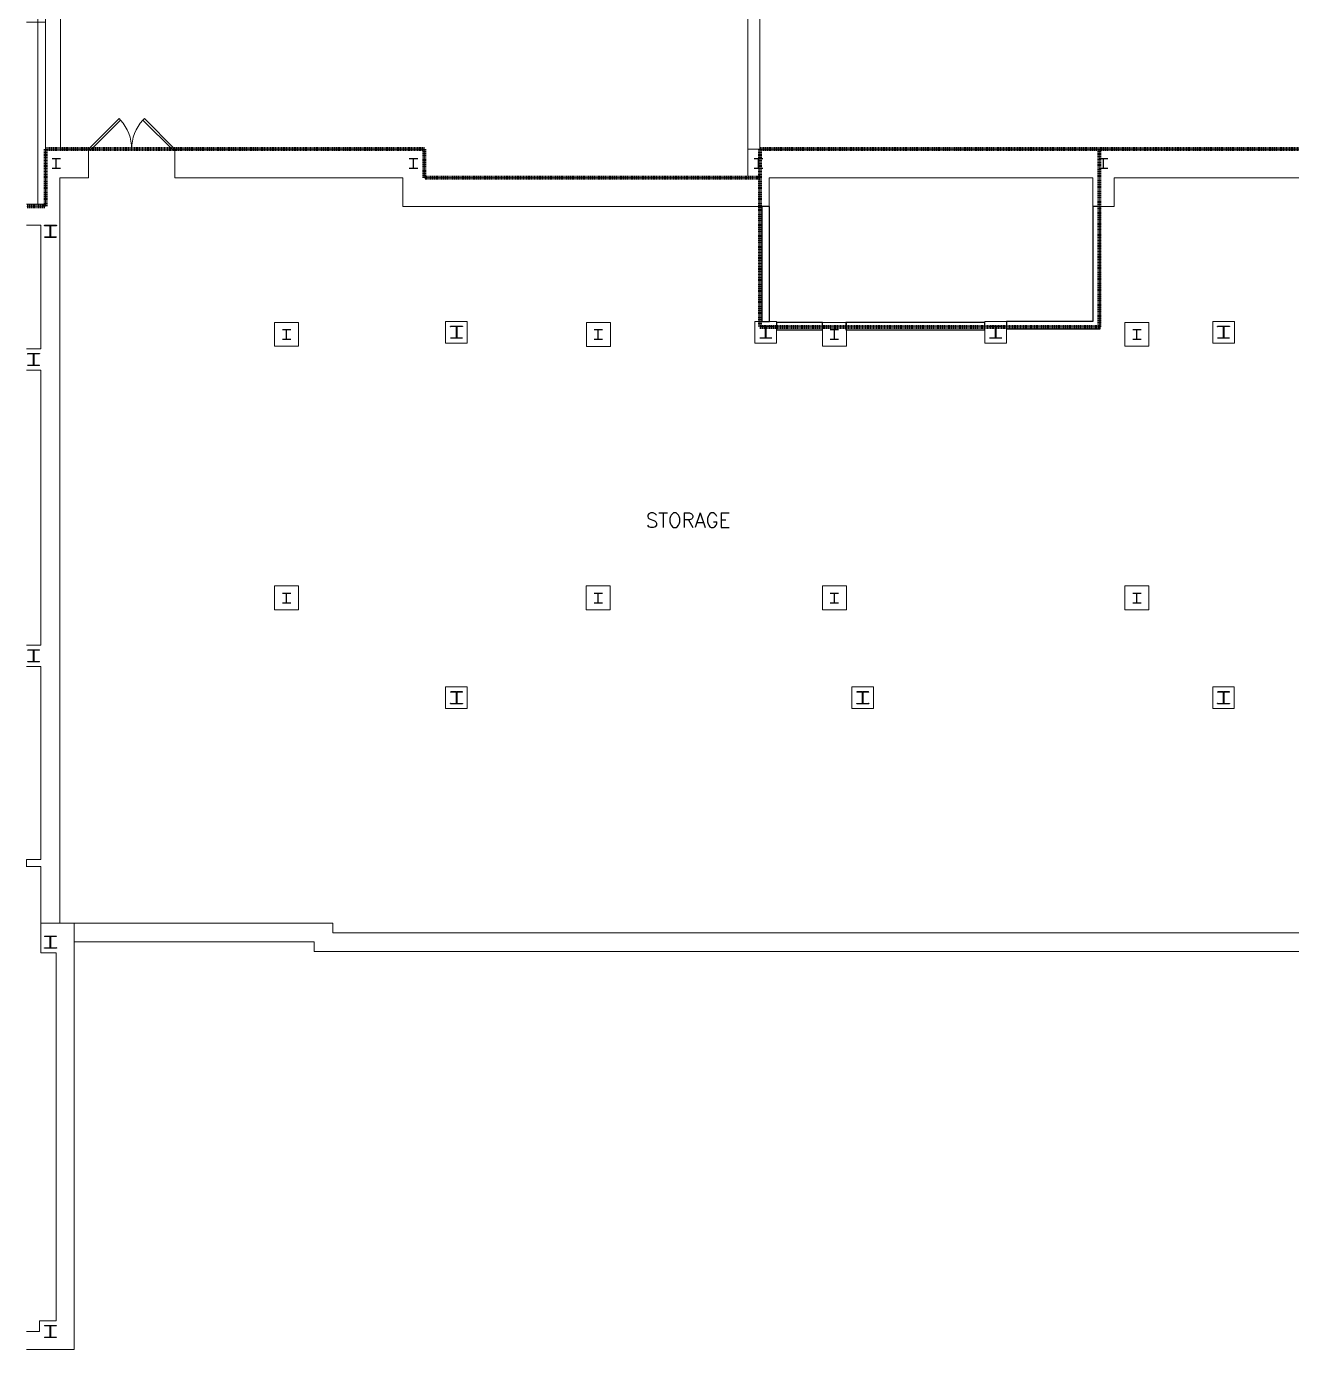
# Model space of a CAD drawing. Header units: inches. Extents: x 2067 to 6443, y 1591 to 4384.
# Drawn here: x 2152 to 3209, y 1684 to 2789 of the extents above; entities that cross this region are included whole.
import ezdxf

# ---------------------------------------------------------------- set-up
doc = ezdxf.new("R2010")
doc.units = ezdxf.units.IN
doc.header["$MEASUREMENT"] = 0
doc.linetypes.add('KA-FIRE 1 HOUR', pattern=[0.3125, 0.15625, -0.078125, 0, -0.078125])
doc.linetypes.add('KA-FIRE 2 HOUR', pattern=[0.390625, 0.15625, -0.078125, 0, -0.078125, 0, -0.078125])
doc.layers.add('A-DETL', color=90, linetype='Continuous', lineweight=9)
doc.layers.add('I-WALL', color=2, linetype='Continuous', lineweight=9)
doc.styles.add('Simplex_1', font='simplex_.ttf', dxfattribs={"height": 12})

# ---------------------------------------------------------------- blocks, each defined once
blk = doc.blocks.new('00 - SOCH SJC GROUND FLOOR PLAN_dwg _2_-1153512-GROUND FLOOR PLAN - FIRE PROTECTION')
at = {"color": 250, "lineweight": 18}
for p, q in [((2171.3, 2643.5), (2171.3, 3216.5)), ((2177.8, 2689.5), (2177.8, 3216.5)), ((2764, 2689.5), (2764, 2882.5)), ((2774, 2689.5), (2774, 2882.5)), ((2174, 2522.8), (2161.9, 2522.8)), ((2189.7, 2043.4), (2174, 2043.4)), ((2201.8, 2027.8), (2201.8, 2043.4))]:
    blk.add_line(p, q, dxfattribs=at)
at = {"color": 10, "lineweight": 25}
for p, q in [((2183.3, 2681.5), (2190.3, 2681.5)), ((2183.3, 2673.5), (2190.3, 2673.5)), ((2186.8, 2673.5), (2186.8, 2681.5)), ((2481.5, 2681.5), (2488.5, 2681.5)), ((2481.5, 2673.5), (2488.5, 2673.5)), ((2485, 2673.5), (2485, 2681.5)), ((2769.5, 2681.5), (2776.5, 2681.5)), ((2769.5, 2673.5), (2776.5, 2673.5)), ((2773, 2673.5), (2773, 2681.5)), ((3057.5, 2681.5), (3064.5, 2681.5)), ((3057.5, 2673.5), (3064.5, 2673.5)), ((3061, 2673.5), (3061, 2681.5)), ((2181.6, 2625.5), (2177, 2625.5)), ((2181.7, 2616.1), (2181.7, 2625.4)), ((2182, 2625.4), (2182, 2616.1)), ((2186.7, 2625.5), (2182.1, 2625.5)), ((2177, 2616), (2181.6, 2616)), ((2182.1, 2616), (2186.7, 2616)), ((2520.7, 2541.3), (2516.1, 2541.3)), ((2520.8, 2531.9), (2520.8, 2541.1)), ((2521.1, 2541.1), (2521.1, 2531.9)), ((2525.8, 2541.3), (2521.2, 2541.3)), ((2778.7, 2541.3), (2774.1, 2541.3)), ((2778.8, 2531.9), (2778.8, 2541.1)), ((2779.1, 2541.1), (2779.1, 2531.9)), ((2783.8, 2541.3), (2779.2, 2541.3)), ((2970.7, 2541.3), (2966.1, 2541.3)), ((2970.8, 2531.9), (2970.8, 2541.1)), ((2971.1, 2541.1), (2971.1, 2531.9)), ((2975.8, 2541.3), (2971.2, 2541.3)), ((3161, 2541.3), (3156.4, 2541.3)), ((3161.2, 2531.9), (3161.2, 2541.1)), ((3161.4, 2541.1), (3161.4, 2531.9)), ((3166.2, 2541.3), (3161.5, 2541.3)), ((2375.5, 2538.8), (2382.5, 2538.8)), ((2375.5, 2530.8), (2382.5, 2530.8)), ((2379, 2530.8), (2379, 2538.8)), ((2516.1, 2531.8), (2520.7, 2531.8)), ((2521.2, 2531.8), (2525.8, 2531.8)), ((2635.7, 2538.8), (2642.7, 2538.8)), ((2635.7, 2530.8), (2642.7, 2530.8)), ((2639.2, 2530.8), (2639.2, 2538.8)), ((2774.1, 2531.8), (2778.7, 2531.8)), ((2779.2, 2531.8), (2783.8, 2531.8)), ((2832.9, 2538.8), (2839.9, 2538.8)), ((2832.9, 2530.8), (2839.9, 2530.8)), ((2836.4, 2530.8), (2836.4, 2538.8)), ((2966.1, 2531.8), (2970.7, 2531.8)), ((2971.2, 2531.8), (2975.8, 2531.8)), ((3085.4, 2538.8), (3092.4, 2538.8)), ((3085.4, 2530.8), (3092.4, 2530.8)), ((3088.9, 2530.8), (3088.9, 2538.8)), ((3156.4, 2531.8), (3161, 2531.8)), ((3161.5, 2531.8), (3166.2, 2531.8)), ((2167.6, 2518.5), (2163, 2518.5)), ((2167.7, 2509.1), (2167.7, 2518.4)), ((2168, 2518.4), (2168, 2509.1)), ((2172.7, 2518.5), (2168.1, 2518.5)), ((2163, 2509), (2167.6, 2509)), ((2168.1, 2509), (2172.7, 2509)), ((2375.5, 2318.8), (2382.5, 2318.8)), ((2375.5, 2310.8), (2382.5, 2310.8)), ((2379, 2310.8), (2379, 2318.8)), ((2635.7, 2318.8), (2642.7, 2318.8)), ((2635.7, 2310.8), (2642.7, 2310.8)), ((2639.2, 2310.8), (2639.2, 2318.8)), ((2832.9, 2318.8), (2839.9, 2318.8)), ((2832.9, 2310.8), (2839.9, 2310.8)), ((2836.4, 2310.8), (2836.4, 2318.8)), ((3085.4, 2318.8), (3092.4, 2318.8)), ((3085.4, 2310.8), (3092.4, 2310.8)), ((3088.9, 2310.8), (3088.9, 2318.8)), ((2167.6, 2271.3), (2163, 2271.3)), ((2167.7, 2261.9), (2167.7, 2271.1)), ((2168, 2271.1), (2168, 2261.9)), ((2172.7, 2271.3), (2168.1, 2271.3)), ((2163, 2261.8), (2167.6, 2261.8)), ((2168.1, 2261.8), (2172.7, 2261.8)), ((2520.7, 2236.3), (2516.1, 2236.3)), ((2520.8, 2226.9), (2520.8, 2236.1)), ((2521.1, 2236.1), (2521.1, 2226.9)), ((2525.8, 2236.3), (2521.2, 2236.3)), ((2859.8, 2236.3), (2855.2, 2236.3)), ((2859.9, 2226.9), (2859.9, 2236.1)), ((2860.2, 2236.1), (2860.2, 2226.9)), ((2864.9, 2236.3), (2860.3, 2236.3)), ((3161, 2236.3), (3156.4, 2236.3)), ((3161.2, 2226.9), (3161.2, 2236.1)), ((3161.4, 2236.1), (3161.4, 2226.9)), ((3166.2, 2236.3), (3161.5, 2236.3)), ((2516.1, 2226.8), (2520.7, 2226.8)), ((2521.2, 2226.8), (2525.8, 2226.8)), ((2855.2, 2226.8), (2859.8, 2226.8)), ((2860.3, 2226.8), (2864.9, 2226.8)), ((3156.4, 2226.8), (3161, 2226.8)), ((3161.5, 2226.8), (3166.2, 2226.8)), ((2181.6, 2032.3), (2177, 2032.3)), ((2181.7, 2022.9), (2181.7, 2032.2)), ((2182, 2032.2), (2182, 2022.9)), ((2186.7, 2032.3), (2182.1, 2032.3)), ((2177, 2022.8), (2181.6, 2022.8)), ((2182.1, 2022.8), (2186.7, 2022.8)), ((2181.6, 1707.3), (2177, 1707.3)), ((2181.7, 1697.9), (2181.7, 1707.1)), ((2182, 1707.1), (2182, 1697.9)), ((2186.7, 1707.3), (2182.1, 1707.3)), ((2177, 1697.8), (2181.6, 1697.8)), ((2182.1, 1697.8), (2186.7, 1697.8))]:
    blk.add_line(p, q, dxfattribs=at)
at = {"color": 250, "lineweight": 18, "flags": 128}
for points in [[(2190.3, 3000.5), (2190.3, 2689.5), (2213.7, 2689.5), (2213.7, 2665.5)], [(2161.9, 2643.5), (2177.8, 2643.5), (2177.8, 2795.5), (2161.9, 2795.5)], [(3695.7, 2438), (3695.7, 2561), (3326.4, 2561), (3326.4, 2665.5), (3070, 2665.5), (3070, 2641.5), (3052, 2641.5), (3052, 2665.5), (2782, 2665.5), (2782, 2641.5), (2764, 2641.5), (2494, 2641.5), (2476, 2641.5), (2476, 2665.5), (2285.7, 2665.5), (2285.7, 2689.5), (2494, 2689.5), (2494, 2665.5), (2764, 2665.5), (2764, 2689.5), (3353.3, 2689.5), (3353.3, 2585), (3820.3, 2585)], [(3249.4, 2214.4), (3237.4, 2214.4), (3237.4, 2035.4), (2417.7, 2035.4), (2417.7, 2043.4), (2189.7, 2043.4), (2189.7, 2665.5), (2213.7, 2665.5)], [(2161.9, 2625.8), (2174, 2625.8), (2174, 2522.8)], [(2161.9, 2504.8), (2174, 2504.8), (2174, 2275.5), (2161.9, 2275.5)], [(2161.9, 2257.5), (2174, 2257.5), (2174, 2096.6), (2162, 2096.6), (2162, 2090.6), (2174, 2090.6), (2174, 2018.6), (2186.8, 2018.6), (2186.8, 1711.5), (2172.9, 1711.5), (2172.9, 1702.5), (2161.9, 1702.5)], [(2161.9, 1687.5), (2201.8, 1687.5), (2201.8, 2027.8), (2402, 2027.8), (2402, 2019.8), (3324.4, 2019.8), (3324.4, 1857.3), (3523.4, 1857.3), (3497.2, 1857.3)]]:
    blk.add_lwpolyline(points, dxfattribs=at)
at = {"lineweight": 13, "flags": 128}
for points in [[(2240.4, 2713.7), (2215, 2688.3), (2213.7, 2689.5), (2239.2, 2714.9)], [(2259, 2713.7), (2260.3, 2714.9), (2285.7, 2689.5), (2284.5, 2688.3)]]:
    blk.add_lwpolyline(points, close=True, dxfattribs=at)
at = {"color": 10, "lineweight": 25, "flags": 128}
for points in [[(2176.9, 2625.6), (2176.9, 2625.8), (2186.9, 2625.8), (2186.9, 2625.6)], [(2186.9, 2615.9), (2186.9, 2615.8), (2176.9, 2615.8), (2176.9, 2615.9)], [(2516, 2541.4), (2516, 2541.5), (2526, 2541.5), (2526, 2541.4)], [(2774, 2541.4), (2774, 2541.5), (2784, 2541.5), (2784, 2541.4)], [(2966, 2541.4), (2966, 2541.5), (2976, 2541.5), (2976, 2541.4)], [(3156.3, 2541.4), (3156.3, 2541.5), (3166.3, 2541.5), (3166.3, 2541.4)], [(2526, 2531.6), (2526, 2531.5), (2516, 2531.5), (2516, 2531.6)], [(2784, 2531.6), (2784, 2531.5), (2774, 2531.5), (2774, 2531.6)], [(2976, 2531.6), (2976, 2531.5), (2966, 2531.5), (2966, 2531.6)], [(3166.3, 2531.6), (3166.3, 2531.5), (3156.3, 2531.5), (3156.3, 2531.6)], [(2162.9, 2518.6), (2162.9, 2518.8), (2172.9, 2518.8), (2172.9, 2518.6)], [(2172.9, 2508.9), (2172.9, 2508.8), (2162.9, 2508.8), (2162.9, 2508.9)], [(2162.9, 2271.4), (2162.9, 2271.5), (2172.9, 2271.5), (2172.9, 2271.4)], [(2172.9, 2261.6), (2172.9, 2261.5), (2162.9, 2261.5), (2162.9, 2261.6)], [(2516, 2236.4), (2516, 2236.5), (2526, 2236.5), (2526, 2236.4)], [(2855, 2236.4), (2855, 2236.5), (2865, 2236.5), (2865, 2236.4)], [(3156.3, 2236.4), (3156.3, 2236.5), (3166.3, 2236.5), (3166.3, 2236.4)], [(2526, 2226.6), (2526, 2226.5), (2516, 2226.5), (2516, 2226.6)], [(2865, 2226.6), (2865, 2226.5), (2855, 2226.5), (2855, 2226.6)], [(3166.3, 2226.6), (3166.3, 2226.5), (3156.3, 2226.5), (3156.3, 2226.6)], [(2176.9, 2032.4), (2176.9, 2032.6), (2186.9, 2032.6), (2186.9, 2032.4)], [(2186.9, 2022.7), (2186.9, 2022.6), (2176.9, 2022.6), (2176.9, 2022.7)], [(2176.9, 1707.4), (2176.9, 1707.5), (2186.9, 1707.5), (2186.9, 1707.4)], [(2186.9, 1697.6), (2186.9, 1697.5), (2176.9, 1697.5), (2176.9, 1697.6)]]:
    blk.add_lwpolyline(points, dxfattribs=at)
at = {"color": 250, "lineweight": 18, "flags": 128}
for points in [[(2389, 2544.8), (2369, 2544.8), (2369, 2524.8), (2389, 2524.8)], [(2511.8, 2527.5), (2511.8, 2545.5), (2529.8, 2545.5), (2529.8, 2527.5)], [(2629.4, 2544.7), (2649.4, 2544.7), (2649.4, 2524.7), (2629.4, 2524.7)], [(2788, 2527.5), (2770, 2527.5), (2770, 2545.5), (2788, 2545.5)], [(2826.4, 2544.8), (2846.4, 2544.8), (2846.4, 2524.8), (2826.4, 2524.8)], [(2962, 2527.5), (2962, 2545.5), (2980, 2545.5), (2980, 2527.5)], [(3078.9, 2544.8), (3098.9, 2544.8), (3098.9, 2524.8), (3078.9, 2524.8)], [(3152.3, 2527.5), (3152.3, 2545.5), (3170.3, 2545.5), (3170.3, 2527.5)], [(2389, 2324.8), (2369, 2324.8), (2369, 2304.8), (2389, 2304.8)], [(2649.2, 2324.8), (2629.2, 2324.8), (2629.2, 2304.8), (2649.2, 2304.8)], [(2846.4, 2324.8), (2826.4, 2324.8), (2826.4, 2304.8), (2846.4, 2304.8)], [(3098.9, 2324.8), (3078.9, 2324.8), (3078.9, 2304.8), (3098.9, 2304.8)], [(2529.8, 2240.5), (2529.8, 2222.5), (2511.8, 2222.5), (2511.8, 2240.5)], [(2850.9, 2240.5), (2868.9, 2240.5), (2868.9, 2222.5), (2850.9, 2222.5)], [(3152.2, 2222.5), (3152.2, 2240.5), (3170.2, 2240.5), (3170.2, 2222.5)]]:
    blk.add_lwpolyline(points, close=True, dxfattribs=at)
at = {"lineweight": 13, "flags": 128}
blk.add_lwpolyline([(2161.9, 2090.7), (2162, 2090.6), (2161.9, 2090.4)], dxfattribs=at)
at = {"lineweight": 13}
for centre, start, end in [((2213.7, 2689.5), 0, 42.209), ((2285.7, 2689.5), 137.791, 180)]:
    blk.add_arc(centre, 36, start, end, dxfattribs=at)
at = {"color": 10, "lineweight": 25}
for centre, start, end in [((2177, 2625.6), 180, 270), ((2181.6, 2625.4), 360, 90), ((2182.1, 2625.4), 90, 180), ((2186.7, 2625.6), 270, 360), ((2177, 2615.9), 90, 180), ((2181.6, 2616.1), 270, 360), ((2182.1, 2616.1), 180, 270), ((2186.7, 2615.9), 360, 90), ((2516.1, 2541.4), 180, 270), ((2520.7, 2541.1), 360, 90), ((2521.2, 2541.1), 90, 180), ((2525.8, 2541.4), 270, 360), ((2774.1, 2541.4), 180, 270), ((2778.7, 2541.1), 360, 90), ((2779.2, 2541.1), 90, 180), ((2783.8, 2541.4), 270, 360), ((2966.1, 2541.4), 180, 270), ((2970.7, 2541.1), 360, 90), ((2971.2, 2541.1), 90, 180), ((2975.8, 2541.4), 270, 360), ((3156.4, 2541.4), 180, 270), ((3161, 2541.1), 360, 90), ((3161.5, 2541.1), 90, 180), ((3166.2, 2541.4), 270, 360), ((2516.1, 2531.6), 90, 180), ((2520.7, 2531.9), 270, 360), ((2521.2, 2531.9), 180, 270), ((2525.8, 2531.6), 360, 90), ((2774.1, 2531.6), 90, 180), ((2778.7, 2531.9), 270, 360), ((2779.2, 2531.9), 180, 270), ((2783.8, 2531.6), 360, 90), ((2966.1, 2531.6), 90, 180), ((2970.7, 2531.9), 270, 360), ((2971.2, 2531.9), 180, 270), ((2975.8, 2531.6), 360, 90), ((3156.4, 2531.6), 90, 180), ((3161, 2531.9), 270, 360), ((3161.5, 2531.9), 180, 270), ((3166.2, 2531.6), 360, 90), ((2163, 2518.6), 180, 270), ((2167.6, 2518.4), 360, 90), ((2168.1, 2518.4), 90, 180), ((2172.7, 2518.6), 270, 360), ((2163, 2508.9), 90, 180), ((2167.6, 2509.1), 270, 360), ((2168.1, 2509.1), 180, 270), ((2172.7, 2508.9), 360, 90), ((2163, 2271.4), 180, 270), ((2167.6, 2271.1), 360, 90), ((2168.1, 2271.1), 90, 180), ((2172.7, 2271.4), 270, 360), ((2163, 2261.6), 90, 180), ((2167.6, 2261.9), 270, 360), ((2168.1, 2261.9), 180, 270), ((2172.7, 2261.6), 360, 90), ((2516.1, 2236.4), 180, 270), ((2520.7, 2236.1), 360, 90), ((2521.2, 2236.1), 90, 180), ((2525.8, 2236.4), 270, 360), ((2855.2, 2236.4), 180, 270), ((2859.8, 2236.1), 360, 90), ((2860.3, 2236.1), 90, 180), ((2864.9, 2236.4), 270, 360), ((3156.4, 2236.4), 180, 270), ((3161, 2236.1), 360, 90), ((3161.5, 2236.1), 90, 180), ((3166.2, 2236.4), 270, 360), ((2516.1, 2226.6), 90, 180), ((2520.7, 2226.9), 270, 360), ((2521.2, 2226.9), 180, 270), ((2525.8, 2226.6), 360, 90), ((2855.2, 2226.6), 90, 180), ((2859.8, 2226.9), 270, 360), ((2860.3, 2226.9), 180, 270), ((2864.9, 2226.6), 360, 90), ((3156.4, 2226.6), 90, 180), ((3161, 2226.9), 270, 360), ((3161.5, 2226.9), 180, 270), ((3166.2, 2226.6), 360, 90), ((2177, 2032.4), 180, 270), ((2181.6, 2032.2), 360, 90), ((2182.1, 2032.2), 90, 180), ((2186.7, 2032.4), 270, 360), ((2177, 2022.7), 90, 180), ((2181.6, 2022.9), 270, 360), ((2182.1, 2022.9), 180, 270), ((2186.7, 2022.7), 360, 90), ((2177, 1707.4), 180, 270), ((2181.6, 1707.1), 360, 90), ((2182.1, 1707.1), 90, 180), ((2186.7, 1707.4), 270, 360), ((2177, 1697.6), 90, 180), ((2181.6, 1697.9), 270, 360), ((2182.1, 1697.9), 180, 270), ((2186.7, 1697.6), 360, 90)]:
    blk.add_arc(centre, 0.125, start, end, dxfattribs=at)
at = {"lineweight": 18, "insert": (2714.2, 2385.7), "char_height": 12, "width": 95.747, "attachment_point": 2, "line_spacing_factor": 1.125731, "style": 'Simplex_1'}
blk.add_mtext('STORAGE', dxfattribs=at)
blk = doc.blocks.new('201328_SJH_ArchLink_R20_rvt-1-GROUND FLOOR PLAN - FIRE PROTECTION')
at = {"layer": 'A-DETL', "linetype": 'KA-FIRE 2 HOUR', "lineweight": 70}
for p, q in [((2484.7, 2686.4), (2168.4, 2686.4)), ((2168.4, 2686.4), (2168.4, 2638.4)), ((2484.7, 2662.4), (2484.7, 2686.4)), ((3343.9, 2686.4), (2764.7, 2686.4)), ((2764.7, 2686.4), (2764.7, 2538.1)), ((3048.2, 2538.1), (3048.2, 2686.4)), ((2764.7, 2662.4), (2484.7, 2662.4)), ((2168.4, 2638.4), (2152.5, 2638.4)), ((2764.7, 2538.1), (3048.2, 2538.1))]:
    blk.add_line(p, q, dxfattribs=at)
at = {"layer": 'I-WALL', "color": 253, "lineweight": 25}
for p, q in [((2766.5, 2638.4), (2766.5, 2542.4)), ((2772.7, 2638.4), (2766.5, 2638.4)), ((2772.7, 2542.4), (2772.7, 2638.4)), ((3042.7, 2638.4), (3042.7, 2542.4)), ((3048.8, 2638.4), (3042.7, 2638.4)), ((3048.8, 2536.2), (3048.8, 2638.4)), ((2766.5, 2542.4), (2772.7, 2542.4)), ((2817, 2541.6), (2778.6, 2541.6)), ((2778.6, 2541.6), (2778.6, 2535.5)), ((2817, 2535.5), (2817, 2541.6)), ((2952.6, 2541.6), (2836.6, 2541.6)), ((2836.6, 2541.6), (2836.6, 2535.5)), ((2952.6, 2535.5), (2952.6, 2541.6)), ((3042.7, 2542.4), (2970.6, 2542.4)), ((2970.6, 2542.4), (2970.6, 2536.2)), ((2778.6, 2535.5), (2817, 2535.5)), ((2836.6, 2535.5), (2952.6, 2535.5)), ((2970.6, 2536.2), (3042.7, 2536.2)), ((3042.7, 2536.2), (3048.8, 2536.2))]:
    blk.add_line(p, q, dxfattribs=at)
at = {"color": 8, "linetype": 'KA-FIRE 1 HOUR', "lineweight": 70}
blk.add_blockref('00 - SOCH SJC GROUND FLOOR PLAN_dwg _2_-1153512-GROUND FLOOR PLAN - FIRE PROTECTION', (-9.4, -3.1), dxfattribs=at)

msp = doc.modelspace()

# ---------------------------------------------------------------- block references
at = {"lineweight": 5}
msp.add_blockref('201328_SJH_ArchLink_R20_rvt-1-GROUND FLOOR PLAN - FIRE PROTECTION', (0, 0), dxfattribs=at)

doc.saveas('drawing.dxf')
